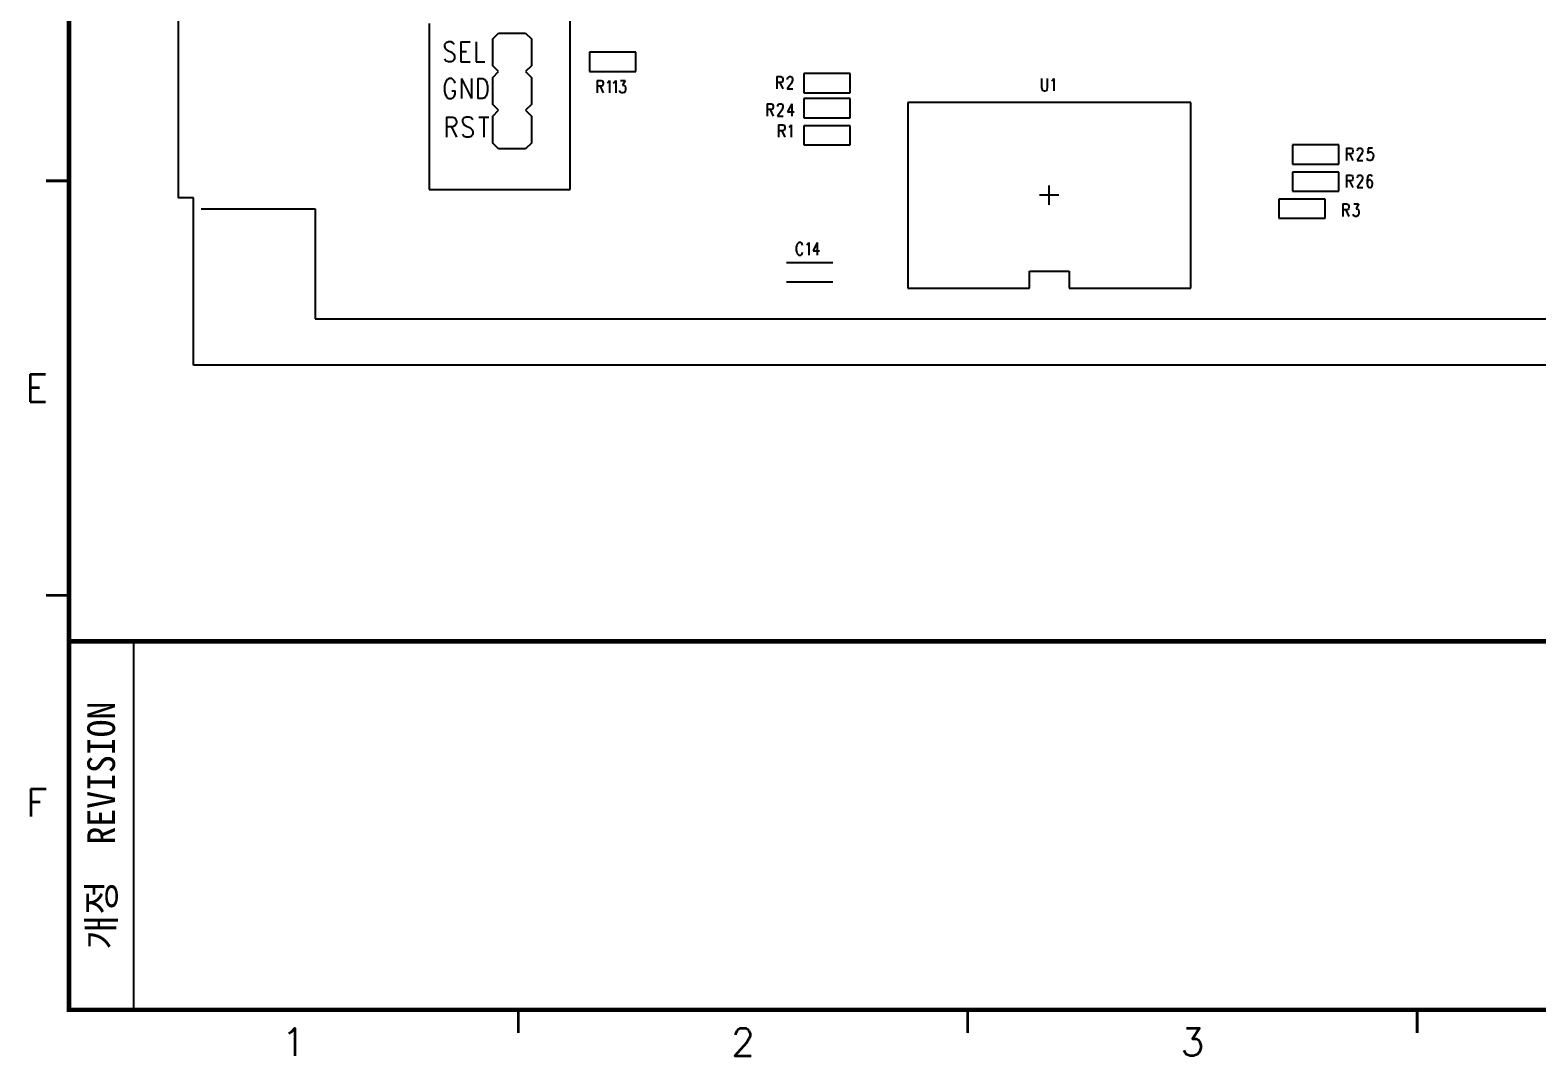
# Model space of a CAD drawing. Extents: x 295 to 953, y 10 to 290.
# Drawn here: x 487.8 to 651.2, y 10 to 121.4 of the extents above; entities that cross this region are included whole.
import ezdxf
from ezdxf.enums import TextEntityAlignment as Align

# ---------------------------------------------------------------- set-up
doc = ezdxf.new("R2010")
doc.units = 0
doc.header["$LTSCALE"] = 5
doc.header["$MEASUREMENT"] = 0
doc.layers.get('0').update_dxf_attribs({"linetype": 'CONTINUOUS', "lineweight": 25})
doc.layers.add('6', color=6, linetype='CONTINUOUS', lineweight=13)
for name, color, linetype in [('SHEET', 3, 'CONTINUOUS'), ('SST0126_PHO', 15, 'CONTINUOUS'), ('문자', 4, 'CONTINUOUS'), ('테두리', 3, 'CONTINUOUS')]:
    doc.layers.add(name, color=color, linetype=linetype)
doc.styles.get("Standard").update_dxf_attribs({"font": 'simplex.shx'})
doc.styles.add('굴림체', font='')
doc.styles.get('굴림체').set_extended_font_data('GulimChe')

# ---------------------------------------------------------------- blocks, each defined once
blk = doc.blocks.new('C')
at = {"layer": 'SHEET'}
blk.add_line((22, 55), (22, 15), dxfattribs=at)
at = {"layer": '테두리'}
for points, const_width in [([(15, 285), (15, 15), (405, 15), (405, 285), (15, 285)], 0.5), ([(12.5, 105), (15, 105)], 0.3), ([(12.5, 60), (15, 60)], 0.3), ([(15, 55), (405, 55)], 0.5), ([(63.75, 12.5), (63.75, 15)], 0.3), ([(112.5, 12.5), (112.5, 15)], 0.3), ([(161.25, 12.5), (161.25, 15)], 0.3)]:
    blk.add_lwpolyline(points, dxfattribs=dict(at, const_width=const_width))
at = {"layer": '문자'}
for s, p in [('E', (11.5, 82.5)), ('F', (11.5, 37.5)), ('1', (39.38, 11.5)), ('2', (88.12, 11.5)), ('3', (136.88, 11.5))]:
    blk.add_text(s, height=3, dxfattribs=at).set_placement(p, align=Align.MIDDLE)
at = {"layer": '문자', "style": '굴림체'}
blk.add_text('개정  REVISION', height=3, rotation=90, dxfattribs=at).set_placement((18.5, 35), align=Align.MIDDLE_CENTER)

msp = doc.modelspace()

# ---------------------------------------------------------------- linework, layer by layer
msp.add_line((491.98, 15), (491.98, 15))
msp.add_line((491.98, 15), (491.98, 15))
at = {"layer": 'SST0126_PHO', "color": 7}
for p, q in [((503.84, 231.85), (503.84, 103.15)), ((546.34, 104.07), (546.34, 125.44)), ((531.04, 122.09), (531.04, 104.07)), ((537.96, 120.41), (538.59, 121.04)), ((538.59, 121.04), (541.52, 121.04)), ((541.52, 121.04), (542.15, 120.41)), ((532.89, 119.99), (532.72, 119.79)), ((532.72, 119.79), (532.72, 119.58)), ((532.72, 119.58), (532.8, 119.37)), ((532.8, 119.37), (532.89, 119.24)), ((533.14, 120.08), (532.89, 119.99)), ((533.43, 120.08), (533.14, 120.08)), ((533.64, 119.99), (533.43, 120.08)), ((533.81, 119.79), (533.64, 119.99)), ((534.48, 120.08), (535.49, 120.08)), ((534.48, 120.08), (534.48, 117.9)), ((536.16, 120.08), (536.16, 117.9)), ((537.96, 117.48), (537.96, 120.41)), ((542.15, 120.41), (542.15, 117.48)), ((532.89, 117.98), (532.72, 118.19)), ((532.89, 119.24), (533.05, 119.16)), ((533.14, 117.9), (532.89, 117.98)), ((533.05, 119.16), (533.52, 118.95)), ((533.43, 117.9), (533.14, 117.9)), ((533.64, 117.98), (533.43, 117.9)), ((533.52, 118.95), (533.64, 118.82)), ((533.64, 118.82), (533.72, 118.74)), ((533.81, 118.19), (533.64, 117.98)), ((533.72, 118.74), (533.81, 118.53)), ((533.81, 118.53), (533.81, 118.19)), ((534.48, 119.03), (535.11, 119.03)), ((534.48, 117.9), (535.49, 117.9)), ((536.16, 117.9), (537.08, 117.9)), ((553.46, 118.95), (548.44, 118.95)), ((548.44, 118.95), (548.44, 116.85)), ((553.46, 116.85), (553.46, 118.95)), ((533.18, 116.1), (533.05, 116.01)), ((533.52, 116.1), (533.18, 116.1)), ((533.64, 116.01), (533.52, 116.1)), ((534.56, 116.1), (535.65, 113.92)), ((534.56, 116.1), (534.56, 113.92)), ((535.65, 116.1), (535.65, 113.92)), ((536.32, 116.1), (536.87, 116.1)), ((536.32, 116.1), (536.32, 113.92)), ((536.87, 116.1), (537.08, 116.01)), ((538.59, 116.85), (537.96, 117.48)), ((537.96, 116.22), (538.59, 116.85)), ((537.96, 113.29), (537.96, 116.22)), ((542.15, 117.48), (541.52, 116.85)), ((541.52, 116.85), (542.15, 116.22)), ((542.15, 116.22), (542.15, 113.29)), ((548.44, 116.85), (553.46, 116.85)), ((568.76, 116.31), (569.22, 116.31)), ((568.76, 116.31), (568.76, 114.97)), ((569.22, 116.31), (569.35, 116.26)), ((569.35, 116.26), (569.39, 116.18)), ((569.39, 116.18), (569.43, 116.06)), ((569.43, 116.06), (569.43, 115.93)), ((569.94, 116.06), (569.98, 116.18)), ((569.94, 116.01), (569.94, 116.06)), ((569.98, 116.18), (570.02, 116.26)), ((570.02, 116.26), (570.1, 116.31)), ((570.1, 116.31), (570.31, 116.31)), ((570.31, 116.31), (570.4, 116.26)), ((570.4, 116.26), (570.44, 116.18)), ((570.44, 116.18), (570.48, 116.06)), ((570.48, 116.06), (570.48, 115.93)), ((576.72, 116.64), (571.7, 116.64)), ((571.7, 116.64), (571.7, 114.55)), ((576.72, 114.55), (576.72, 116.64)), ((597.47, 116.1), (597.47, 115.13)), ((598.14, 115.13), (598.14, 116.1)), ((598.69, 115.93), (598.81, 116.1)), ((598.81, 116.1), (598.81, 114.76)), ((532.8, 115.59), (532.72, 115.26)), ((532.72, 115.26), (532.72, 114.76)), ((532.72, 114.76), (532.8, 114.42)), ((532.89, 115.8), (532.8, 115.59)), ((532.8, 114.42), (532.89, 114.21)), ((533.05, 116.01), (532.89, 115.8)), ((533.52, 114.76), (533.89, 114.76)), ((533.81, 115.8), (533.64, 116.01)), ((533.89, 115.59), (533.81, 115.8)), ((533.81, 114.21), (533.89, 114.42)), ((533.89, 114.42), (533.89, 114.76)), ((537.08, 116.01), (537.25, 115.8)), ((537.25, 115.8), (537.33, 115.59)), ((537.33, 114.42), (537.25, 114.21)), ((537.33, 115.59), (537.37, 115.26)), ((537.37, 114.76), (537.33, 114.42)), ((537.37, 115.26), (537.37, 114.76)), ((549.27, 115.89), (549.73, 115.89)), ((549.27, 115.89), (549.27, 114.55)), ((549.73, 115.26), (549.27, 115.26)), ((549.61, 115.26), (549.94, 114.55)), ((549.73, 115.89), (549.86, 115.85)), ((549.86, 115.3), (549.73, 115.26)), ((549.86, 115.85), (549.9, 115.76)), ((549.9, 115.38), (549.86, 115.3)), ((549.9, 115.76), (549.94, 115.64)), ((549.94, 115.51), (549.9, 115.38)), ((549.94, 115.64), (549.94, 115.51)), ((550.41, 115.64), (550.49, 115.72)), ((550.49, 115.72), (550.61, 115.89)), ((550.61, 115.89), (550.61, 114.55)), ((551.03, 115.64), (551.16, 115.72)), ((551.16, 115.72), (551.29, 115.89)), ((551.29, 115.89), (551.29, 114.55)), ((551.79, 114.67), (551.7, 114.8)), ((551.83, 114.59), (551.79, 114.67)), ((551.83, 115.89), (552.33, 115.89)), ((551.96, 114.55), (551.83, 114.59)), ((552.08, 114.55), (551.96, 114.55)), ((552.33, 115.89), (552.04, 115.38)), ((552.04, 115.38), (552.21, 115.38)), ((552.25, 114.59), (552.08, 114.55)), ((552.21, 115.38), (552.29, 115.3)), ((552.33, 114.71), (552.25, 114.59)), ((552.29, 115.3), (552.33, 115.26)), ((552.33, 115.26), (552.37, 115.05)), ((552.37, 114.92), (552.33, 114.71)), ((552.37, 115.05), (552.37, 114.92)), ((569.22, 115.68), (568.76, 115.68)), ((569.1, 115.68), (569.43, 114.97)), ((569.35, 115.72), (569.22, 115.68)), ((569.39, 115.8), (569.35, 115.72)), ((569.43, 115.93), (569.39, 115.8)), ((570.35, 115.59), (569.89, 114.97)), ((569.89, 114.97), (570.52, 114.97)), ((570.44, 115.8), (570.35, 115.59)), ((570.48, 115.93), (570.44, 115.8)), ((571.7, 114.55), (576.72, 114.55)), ((597.47, 115.13), (597.55, 114.92)), ((597.55, 114.92), (597.64, 114.8)), ((597.64, 114.8), (597.76, 114.76)), ((597.76, 114.76), (597.89, 114.76)), ((597.89, 114.76), (598.01, 114.8)), ((598.01, 114.8), (598.1, 114.92)), ((598.1, 114.92), (598.14, 115.13)), ((598.6, 115.85), (598.69, 115.93)), ((532.89, 114.21), (533.05, 114)), ((533.05, 114), (533.18, 113.92)), ((533.18, 113.92), (533.52, 113.92)), ((533.52, 113.92), (533.64, 114)), ((533.64, 114), (533.81, 114.21)), ((536.87, 113.92), (536.32, 113.92)), ((537.08, 114), (536.87, 113.92)), ((537.25, 114.21), (537.08, 114)), ((538.59, 112.66), (537.96, 113.29)), ((542.15, 113.29), (541.52, 112.66)), ((567.71, 113.37), (568.17, 113.37)), ((567.71, 113.37), (567.71, 112.03)), ((568.17, 113.37), (568.3, 113.33)), ((568.3, 112.79), (568.17, 112.74)), ((568.3, 113.33), (568.34, 113.25)), ((568.34, 112.87), (568.3, 112.79)), ((568.34, 113.25), (568.38, 113.12)), ((568.38, 113), (568.34, 112.87)), ((568.38, 113.12), (568.38, 113)), ((568.89, 113.12), (568.93, 113.25)), ((568.89, 113.08), (568.89, 113.12)), ((568.93, 113.25), (568.97, 113.33)), ((568.97, 113.33), (569.06, 113.37)), ((569.06, 113.37), (569.26, 113.37)), ((569.26, 113.37), (569.35, 113.33)), ((569.39, 112.87), (569.31, 112.66)), ((569.35, 113.33), (569.39, 113.25)), ((569.39, 113.25), (569.43, 113.12)), ((569.43, 113), (569.39, 112.87)), ((569.43, 113.12), (569.43, 113)), ((570.4, 113.37), (569.94, 112.49)), ((570.4, 113.37), (570.4, 112.03)), ((571.7, 113.92), (571.7, 111.82)), ((576.72, 113.92), (571.7, 113.92)), ((576.72, 111.82), (576.72, 113.92)), ((613.69, 113.5), (582.97, 113.5)), ((582.97, 113.5), (582.97, 93.34)), ((613.69, 93.34), (613.69, 113.5)), ((532.93, 111.91), (533.64, 111.91)), ((532.93, 111.91), (532.93, 109.73)), ((533.64, 111.91), (533.85, 111.82)), ((533.85, 111.82), (533.93, 111.7)), ((533.93, 111.7), (534.02, 111.49)), ((534.02, 111.28), (533.93, 111.07)), ((534.02, 111.49), (534.02, 111.28)), ((534.86, 111.82), (534.69, 111.61)), ((534.69, 111.61), (534.69, 111.4)), ((534.69, 111.4), (534.77, 111.19)), ((534.77, 111.19), (534.86, 111.07)), ((535.07, 111.91), (534.86, 111.82)), ((535.4, 111.91), (535.07, 111.91)), ((535.61, 111.82), (535.4, 111.91)), ((535.78, 111.61), (535.61, 111.82)), ((536.45, 111.91), (537.54, 111.91)), ((536.99, 111.91), (536.99, 109.73)), ((537.96, 112.03), (538.59, 112.66)), ((537.96, 109.1), (537.96, 112.03)), ((541.52, 112.66), (542.15, 112.03)), ((542.15, 112.03), (542.15, 109.1)), ((568.17, 112.74), (567.71, 112.74)), ((568.05, 112.74), (568.38, 112.03)), ((569.31, 112.66), (568.85, 112.03)), ((568.85, 112.03), (569.47, 112.03)), ((569.94, 112.49), (570.65, 112.49)), ((571.7, 111.82), (576.72, 111.82)), ((533.64, 110.86), (532.93, 110.86)), ((533.47, 110.86), (534.02, 109.73)), ((533.85, 110.98), (533.64, 110.86)), ((533.93, 111.07), (533.85, 110.98)), ((534.86, 109.81), (534.69, 110.02)), ((534.86, 111.07), (535.02, 110.98)), ((535.07, 109.73), (534.86, 109.81)), ((535.02, 110.98), (535.44, 110.77)), ((535.4, 109.73), (535.07, 109.73)), ((535.61, 109.81), (535.4, 109.73)), ((535.44, 110.77), (535.61, 110.65)), ((535.61, 110.65), (535.69, 110.57)), ((535.78, 110.02), (535.61, 109.81)), ((535.69, 110.57), (535.78, 110.36)), ((535.78, 110.36), (535.78, 110.02)), ((568.97, 111.07), (569.43, 111.07)), ((568.97, 111.07), (568.97, 109.73)), ((569.43, 110.44), (568.97, 110.44)), ((569.31, 110.44), (569.64, 109.73)), ((569.43, 111.07), (569.56, 111.03)), ((569.56, 110.48), (569.43, 110.44)), ((569.56, 111.03), (569.6, 110.94)), ((569.6, 110.57), (569.56, 110.48)), ((569.6, 110.94), (569.64, 110.82)), ((569.64, 110.69), (569.6, 110.57)), ((569.64, 110.82), (569.64, 110.69)), ((570.1, 110.82), (570.19, 110.9)), ((570.19, 110.9), (570.31, 111.07)), ((570.31, 111.07), (570.31, 109.73)), ((576.72, 110.98), (571.7, 110.98)), ((571.7, 110.98), (571.7, 108.89)), ((576.72, 108.89), (576.72, 110.98)), ((538.59, 108.47), (537.96, 109.1)), ((541.52, 108.47), (538.59, 108.47)), ((542.15, 109.1), (541.52, 108.47)), ((571.7, 108.89), (576.72, 108.89)), ((629.74, 108.89), (624.71, 108.89)), ((624.71, 108.89), (624.71, 106.79)), ((629.74, 106.79), (629.74, 108.89)), ((630.58, 108.55), (631.04, 108.55)), ((630.58, 108.55), (630.58, 107.21)), ((631.04, 107.92), (630.58, 107.92)), ((630.91, 107.92), (631.25, 107.21)), ((631.04, 108.55), (631.17, 108.51)), ((631.17, 107.97), (631.04, 107.92)), ((631.17, 108.51), (631.21, 108.43)), ((631.21, 108.05), (631.17, 107.97)), ((631.21, 108.43), (631.25, 108.3)), ((631.25, 108.18), (631.21, 108.05)), ((631.25, 108.3), (631.25, 108.18)), ((631.75, 108.3), (631.79, 108.43)), ((631.75, 108.26), (631.75, 108.3)), ((631.79, 108.43), (631.84, 108.51)), ((631.84, 108.51), (631.92, 108.55)), ((631.92, 108.55), (632.13, 108.55)), ((632.13, 108.55), (632.21, 108.51)), ((632.26, 108.05), (632.17, 107.84)), ((632.21, 108.51), (632.26, 108.43)), ((632.26, 108.43), (632.3, 108.3)), ((632.3, 108.18), (632.26, 108.05)), ((632.3, 108.3), (632.3, 108.18)), ((632.93, 108.55), (632.88, 107.97)), ((632.88, 107.97), (632.93, 108.05)), ((633.39, 108.55), (632.93, 108.55)), ((632.93, 108.05), (633.09, 108.13)), ((633.09, 108.13), (633.22, 108.13)), ((633.22, 108.13), (633.34, 108.05)), ((633.34, 108.05), (633.47, 107.92)), ((633.47, 107.92), (633.51, 107.72)), ((624.71, 106.79), (629.74, 106.79)), ((632.17, 107.84), (631.71, 107.21)), ((631.71, 107.21), (632.34, 107.21)), ((632.84, 107.34), (632.8, 107.46)), ((632.88, 107.25), (632.84, 107.34)), ((633.01, 107.21), (632.88, 107.25)), ((633.18, 107.21), (633.01, 107.21)), ((633.3, 107.25), (633.18, 107.21)), ((633.39, 107.38), (633.3, 107.25)), ((633.47, 107.59), (633.39, 107.38)), ((633.51, 107.72), (633.47, 107.59)), ((624.71, 105.95), (624.71, 103.86)), ((629.74, 105.95), (624.71, 105.95)), ((629.74, 103.86), (629.74, 105.95)), ((630.58, 105.62), (631.04, 105.62)), ((630.58, 105.62), (630.58, 104.28)), ((631.04, 104.99), (630.58, 104.99)), ((630.91, 104.99), (631.25, 104.28)), ((631.04, 105.62), (631.17, 105.58)), ((631.17, 105.03), (631.04, 104.99)), ((631.17, 105.58), (631.21, 105.49)), ((631.21, 105.12), (631.17, 105.03)), ((631.21, 105.49), (631.25, 105.37)), ((631.25, 105.24), (631.21, 105.12)), ((631.25, 105.37), (631.25, 105.24)), ((632.17, 104.91), (631.71, 104.28)), ((631.75, 105.37), (631.79, 105.49)), ((631.75, 105.33), (631.75, 105.37)), ((631.79, 105.49), (631.84, 105.58)), ((631.84, 105.58), (631.92, 105.62)), ((631.92, 105.62), (632.13, 105.62)), ((632.13, 105.62), (632.21, 105.58)), ((632.26, 105.12), (632.17, 104.91)), ((632.21, 105.58), (632.26, 105.49)), ((632.26, 105.49), (632.3, 105.37)), ((632.3, 105.24), (632.26, 105.12)), ((632.3, 105.37), (632.3, 105.24)), ((632.84, 105.37), (632.8, 105.03)), ((632.8, 105.03), (632.8, 104.74)), ((632.84, 104.91), (632.8, 104.74)), ((632.8, 104.74), (632.84, 104.45)), ((632.93, 105.58), (632.84, 105.37)), ((632.93, 105.03), (632.84, 104.91)), ((633.09, 105.62), (632.93, 105.58)), ((633.09, 105.12), (632.93, 105.03)), ((633.18, 105.62), (633.09, 105.62)), ((633.14, 105.12), (633.09, 105.12)), ((633.26, 105.03), (633.14, 105.12)), ((633.3, 105.58), (633.18, 105.62)), ((633.34, 104.91), (633.26, 105.03)), ((633.34, 105.45), (633.3, 105.58)), ((633.39, 104.74), (633.34, 104.91)), ((633.34, 104.45), (633.39, 104.66)), ((633.39, 104.66), (633.39, 104.74)), ((505.48, 103.15), (503.84, 103.15)), ((505.48, 85), (505.48, 103.15)), ((531.04, 104.07), (546.34, 104.07)), ((599.36, 103.44), (597.26, 103.44)), ((598.31, 102.39), (598.31, 104.49)), ((623.24, 103.02), (623.24, 100.93)), ((628.27, 103.02), (623.24, 103.02)), ((624.71, 103.86), (629.74, 103.86)), ((628.27, 100.93), (628.27, 103.02)), ((631.71, 104.28), (632.34, 104.28)), ((632.84, 104.45), (632.93, 104.32)), ((632.93, 104.32), (633.09, 104.28)), ((633.09, 104.28), (633.14, 104.28)), ((633.14, 104.28), (633.26, 104.32)), ((633.26, 104.32), (633.34, 104.45)), ((506.32, 101.97), (518.68, 101.97)), ((518.68, 101.97), (518.68, 90.03)), ((630.16, 102.48), (630.62, 102.48)), ((630.16, 102.48), (630.16, 101.14)), ((630.62, 101.85), (630.16, 101.85)), ((630.5, 101.85), (630.83, 101.14)), ((630.62, 102.48), (630.75, 102.43)), ((630.75, 101.89), (630.62, 101.85)), ((630.75, 102.43), (630.79, 102.35)), ((630.79, 101.97), (630.75, 101.89)), ((630.79, 102.35), (630.83, 102.23)), ((630.83, 102.1), (630.79, 101.97)), ((630.83, 102.23), (630.83, 102.1)), ((631.33, 101.26), (631.29, 101.39)), ((631.38, 102.48), (631.88, 102.48)), ((631.88, 102.48), (631.63, 101.97)), ((631.63, 101.97), (631.75, 101.97)), ((631.75, 101.97), (631.84, 101.89)), ((631.84, 101.89), (631.88, 101.85)), ((631.88, 101.85), (631.92, 101.64)), ((631.92, 101.51), (631.88, 101.3)), ((631.92, 101.64), (631.92, 101.51)), ((623.24, 100.93), (628.27, 100.93)), ((631.38, 101.18), (631.33, 101.26)), ((631.5, 101.14), (631.38, 101.18)), ((631.67, 101.14), (631.5, 101.14)), ((631.79, 101.18), (631.67, 101.14)), ((631.88, 101.3), (631.79, 101.18)), ((570.98, 98.12), (570.94, 97.99)), ((571.07, 98.24), (570.98, 98.12)), ((571.15, 98.29), (571.07, 98.24)), ((571.36, 98.29), (571.15, 98.29)), ((571.44, 98.24), (571.36, 98.29)), ((571.53, 98.12), (571.44, 98.24)), ((571.57, 97.99), (571.53, 98.12)), ((572.03, 98.03), (572.11, 98.12)), ((572.11, 98.12), (572.24, 98.29)), ((572.24, 98.29), (572.24, 96.94)), ((573.16, 98.29), (572.7, 97.41)), ((573.16, 98.29), (573.16, 96.94)), ((570.94, 97.99), (570.86, 97.78)), ((570.86, 97.78), (570.86, 97.45)), ((570.86, 97.45), (570.94, 97.24)), ((570.94, 97.24), (570.98, 97.11)), ((570.98, 97.11), (571.07, 96.99)), ((571.07, 96.99), (571.15, 96.94)), ((571.15, 96.94), (571.36, 96.94)), ((571.36, 96.94), (571.44, 96.99)), ((571.44, 96.99), (571.53, 97.11)), ((571.53, 97.11), (571.57, 97.24)), ((572.7, 97.41), (573.41, 97.41)), ((574.84, 96.11), (569.81, 96.11)), ((596.17, 93.34), (596.17, 95.18)), ((596.17, 95.18), (600.49, 95.18)), ((600.49, 95.18), (600.49, 93.34)), ((574.84, 94.01), (569.81, 94.01)), ((582.97, 93.34), (596.17, 93.34)), ((600.49, 93.34), (613.69, 93.34)), ((518.68, 90.03), (838.87, 90.03)), ((864.35, 85), (505.48, 85))]:
    msp.add_line(p, q, dxfattribs=at)

# ---------------------------------------------------------------- block references
msp.add_blockref('C', (476.98, 0))

# ---------------------------------------------------------------- texts
at = {"layer": '6', "color": 4, "insert": (573.67, 73.54), "char_height": 3, "width": 36.962, "attachment_point": 4, "style": '굴림체'}
msp.add_mtext('{\\f굴림|b0|i0|c129;\\C7;', dxfattribs=at)

doc.saveas('drawing.dxf')
